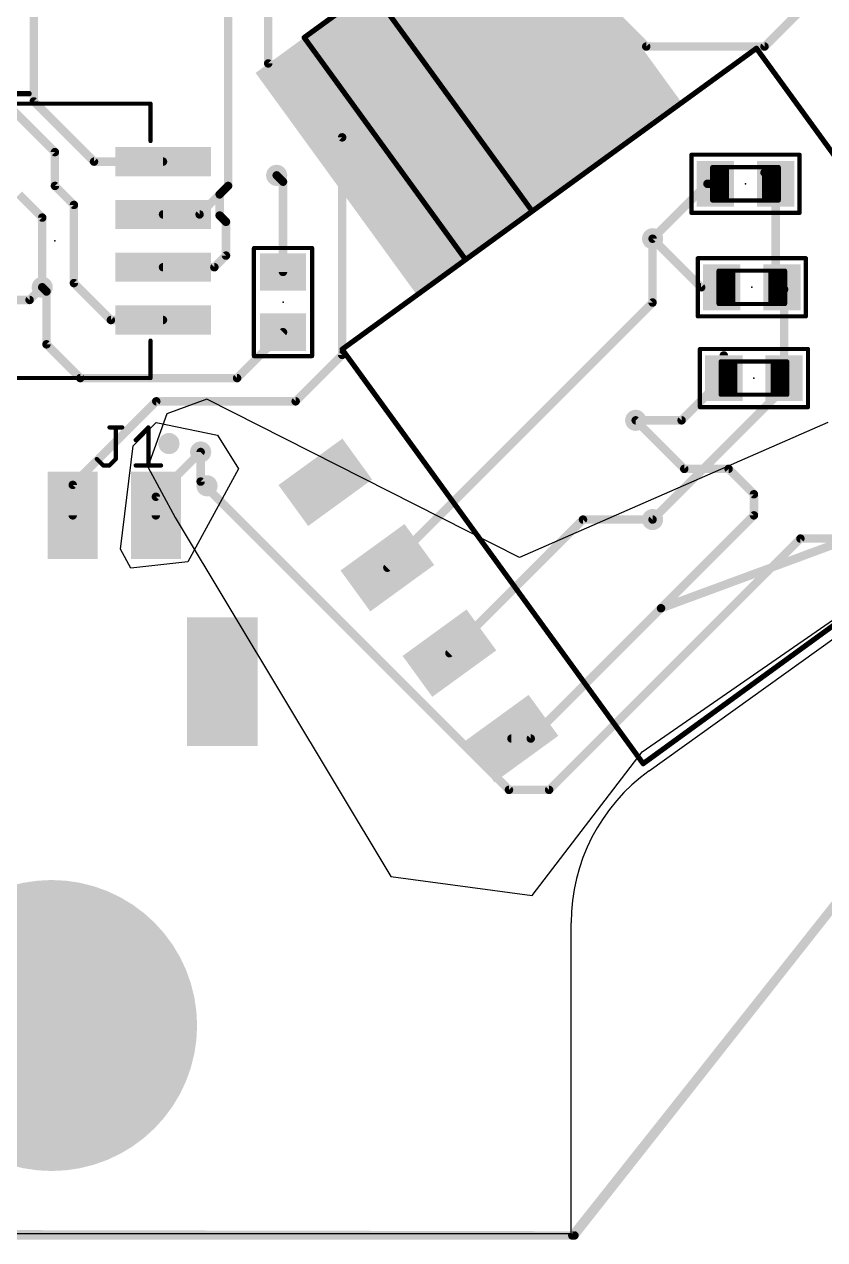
# Model space of a CAD drawing. Extents: x -0.2 to 82.8, y -0.2 to 76.
# Drawn here: x 40.67 to 59.92, y -0.15 to 29.08 of the extents above; entities that cross this region are included whole.
import ezdxf

# ---------------------------------------------------------------- set-up
doc = ezdxf.new("R2010")
doc.units = 0
for name, color, linetype in [('1', 22, 'CONTINUOUS'), ('15', 22, 'CONTINUOUS'), ('16', 175, 'CONTINUOUS'), ('18', 82, 'CONTINUOUS'), ('2', 175, 'CONTINUOUS'), ('20', 7, 'CONTINUOUS'), ('21', 253, 'CONTINUOUS'), ('22', 253, 'CONTINUOUS'), ('23', 7, 'CONTINUOUS'), ('24', 7, 'CONTINUOUS'), ('25', 253, 'CONTINUOUS'), ('29', 253, 'CONTINUOUS'), ('30', 253, 'CONTINUOUS'), ('31', 253, 'CONTINUOUS'), ('32', 253, 'CONTINUOUS'), ('39', 22, 'CONTINUOUS'), ('52', 253, 'CONTINUOUS')]:
    doc.layers.add(name, color=color, linetype=linetype)

# ---------------------------------------------------------------- blocks, each defined once
blk = doc.blocks.new('RECT')
blk.add_solid([(-0.5, -0.5), (0.5, -0.5), (-0.5, 0.5), (0.5, 0.5)])
blk = doc.blocks.new('ROUNDV')
at = {"const_width": 0.5}
blk.add_lwpolyline([(0, -0.25, 1), (0, 0.25, 1), (0, -0.25)], format="xyb", dxfattribs=at)

msp = doc.modelspace()

# ---------------------------------------------------------------- linework, layer by layer
at = {"layer": '1'}
for p, q in [((43.2816, 18.9484), (43.8404, 19.5072)), ((43.8404, 19.5072), (45.3136, 19.2024)), ((45.3136, 19.2024), (45.8216, 18.3896)), ((42.9768, 16.4592), (43.2816, 18.9484)), ((45.8216, 18.3896), (44.6024, 16.1544)), ((43.2308, 16.002), (42.9768, 16.4592)), ((44.6024, 16.1544), (43.2308, 16.002))]:
    msp.add_line(p, q, dxfattribs=at)
at = {"layer": '1', "const_width": 0.2032}
for points in [[(40.894, 27.2288), (40.894, 35.5092)], [(45.5676, 25.1968), (45.5676, 32.3088)], [(46.5328, 32.1056), (46.5328, 28.1432)], [(48.3108, 26.3652), (46.5328, 28.1432)], [(42.3418, 25.781), (40.894, 27.2288)], [(41.402, 26.0096), (40.386, 27.0256)], [(48.3108, 21.1328), (48.3108, 26.3652)], [(41.402, 25.1968), (41.402, 26.0096)], [(44.002, 25.781), (42.3418, 25.781)], [(46.8884, 25.2984), (46.736, 25.4508)], [(41.8592, 24.7396), (41.402, 25.1968)], [(45.3644, 24.9936), (45.5676, 25.1968)], [(46.8884, 23.1278), (46.8884, 25.2984)], [(41.0972, 24.4348), (40.5384, 24.9936)], [(44.8818, 24.511), (45.3644, 24.9936)], [(45.3644, 24.4856), (45.3644, 24.9936)], [(41.8592, 22.86), (41.8592, 24.7396)], [(44.002, 24.511), (44.8818, 24.511)], [(45.5168, 24.3332), (45.3644, 24.4856)], [(41.0972, 22.7584), (41.0972, 24.4348)], [(45.5168, 23.5204), (45.5168, 24.3332)], [(55.7784, 22.392), (55.7784, 23.9268)], [(45.2374, 23.241), (45.5168, 23.5204)], [(44.002, 23.241), (45.2374, 23.241)], [(41.1988, 22.6568), (41.0972, 22.7584)], [(42.7482, 21.971), (41.8592, 22.86)], [(41.1988, 21.3868), (41.1988, 22.6568)], [(49.3987, 16.0123), (55.7784, 22.392)], [(44.002, 21.971), (42.7482, 21.971)], [(46.8884, 21.6778), (45.7846, 20.574)], [(42.0116, 20.574), (41.1988, 21.3868)], [(47.1932, 20.0152), (48.3108, 21.1328)], [(45.7846, 20.574), (42.0116, 20.574)], [(41.83, 18.0048), (43.8404, 20.0152)], [(43.8404, 20.0152), (47.1932, 20.0152)], [(56.5404, 18.3896), (55.372, 19.558)], [(43.83, 17.7188), (44.9072, 18.796)], [(57.6072, 18.3896), (56.5404, 18.3896)], [(58.2168, 17.78), (57.6072, 18.3896)], [(41.83, 17.272), (41.83, 18.0048)], [(63.5508, 17.8308), (55.9816, 15.0368)], [(58.2168, 17.272), (58.2168, 17.78)], [(43.83, 17.272), (43.83, 17.7188)], [(54.1047, 17.1704), (50.8917, 13.9574)], [(55.7784, 17.1704), (54.1047, 17.1704)], [(55.9816, 15.0368), (58.2168, 17.272)], [(52.8473, 11.9025), (55.9816, 15.0368)], [(52.3846, 11.9025), (52.8473, 11.9025)]]:
    msp.add_lwpolyline(points, dxfattribs=at)
at = {"layer": '1', "const_width": 0.1016}
for points in [[(46.5687, 28.1791, 1), (46.4969, 28.1073)], [(46.482, 28.1432, 1), (46.5836, 28.1432)], [(40.9299, 27.2647, 1), (40.8581, 27.1929)], [(40.8432, 27.2288, 1), (40.9448, 27.2288)], [(48.3616, 26.3652, 1), (48.26, 26.3652)], [(48.2749, 26.3293, 1), (48.3467, 26.4011)], [(41.4528, 26.0096, 1), (41.3512, 26.0096)], [(41.3661, 25.9737, 1), (41.4379, 26.0455)], [(42.3418, 25.8318, 1), (42.3418, 25.7302)], [(42.3059, 25.7451, 1), (42.3777, 25.8169)], [(44.002, 25.7302, 1), (44.002, 25.8318)], [(46.7719, 25.4867, 1), (46.7001, 25.4149)], [(41.4379, 25.2327, 1), (41.3661, 25.1609)], [(41.3512, 25.1968, 1), (41.4528, 25.1968)], [(45.5168, 25.1968, 1), (45.6184, 25.1968)], [(45.6035, 25.1609, 1), (45.5317, 25.2327)], [(46.9392, 25.2984, 1), (46.8376, 25.2984)], [(46.8525, 25.2625, 1), (46.9243, 25.3343)], [(45.4152, 24.9936, 1), (45.3136, 24.9936)], [(45.3285, 25.0295, 1), (45.4003, 24.9577)], [(45.4003, 24.9577, 1), (45.3285, 25.0295)], [(41.91, 24.7396, 1), (41.8084, 24.7396)], [(41.8233, 24.7037, 1), (41.8951, 24.7755)], [(44.002, 24.5618, 1), (44.002, 24.4602)], [(44.8459, 24.5469, 1), (44.9177, 24.4751)], [(44.8818, 24.4602, 1), (44.8818, 24.5618)], [(45.4003, 24.5215, 1), (45.3285, 24.4497)], [(41.148, 24.4348, 1), (41.0464, 24.4348)], [(41.0613, 24.3989, 1), (41.1331, 24.4707)], [(45.3136, 24.4856, 1), (45.4152, 24.4856)], [(45.5676, 24.3332, 1), (45.466, 24.3332)], [(45.4809, 24.2973, 1), (45.5527, 24.3691)], [(55.8292, 23.9268, 1), (55.7276, 23.9268)], [(45.466, 23.5204, 1), (45.5676, 23.5204)], [(45.5527, 23.4845, 1), (45.4809, 23.5563)], [(44.002, 23.2918, 1), (44.002, 23.1902)], [(45.2015, 23.2769, 1), (45.2733, 23.2051)], [(45.2374, 23.1902, 1), (45.2374, 23.2918)], [(46.8376, 23.1278, 1), (46.9392, 23.1278)], [(41.1331, 22.7943, 1), (41.0613, 22.7225)], [(41.0464, 22.7584, 1), (41.148, 22.7584)], [(41.8951, 22.8959, 1), (41.8233, 22.8241)], [(41.8084, 22.86, 1), (41.91, 22.86)], [(41.2496, 22.6568, 1), (41.148, 22.6568)], [(41.1629, 22.6209, 1), (41.2347, 22.6927)], [(55.7276, 22.392, 1), (55.8292, 22.392)], [(55.8143, 22.3561, 1), (55.7425, 22.4279)], [(42.7482, 22.0218, 1), (42.7482, 21.9202)], [(42.7123, 21.9351, 1), (42.7841, 22.0069)], [(44.002, 21.9202, 1), (44.002, 22.0218)], [(46.9243, 21.6419, 1), (46.8525, 21.7137)], [(41.2347, 21.4227, 1), (41.1629, 21.3509)], [(41.148, 21.3868, 1), (41.2496, 21.3868)], [(48.26, 21.1328, 1), (48.3616, 21.1328)], [(48.3467, 21.0969, 1), (48.2749, 21.1687)], [(42.0116, 20.6248, 1), (42.0116, 20.5232)], [(41.9757, 20.5381, 1), (42.0475, 20.6099)], [(45.7487, 20.6099, 1), (45.8205, 20.5381)], [(45.7846, 20.5232, 1), (45.7846, 20.6248)], [(43.8404, 20.066, 1), (43.8404, 19.9644)], [(43.8763, 19.9793, 1), (43.8045, 20.0511)], [(47.1573, 20.0511, 1), (47.2291, 19.9793)], [(47.1932, 19.9644, 1), (47.1932, 20.066)], [(55.4079, 19.5939, 1), (55.3361, 19.5221)], [(44.9431, 18.7601, 1), (44.8713, 18.8319)], [(56.5404, 18.4404, 1), (56.5404, 18.3388)], [(56.5045, 18.3537, 1), (56.5763, 18.4255)], [(57.6431, 18.4255, 1), (57.5713, 18.3537)], [(57.6072, 18.3388, 1), (57.6072, 18.4404)], [(41.8808, 18.0048, 1), (41.7792, 18.0048)], [(41.7941, 18.0407, 1), (41.8659, 17.9689)], [(58.2676, 17.78, 1), (58.166, 17.78)], [(58.1809, 17.7441, 1), (58.2527, 17.8159)], [(43.8808, 17.7188, 1), (43.7792, 17.7188)], [(43.7941, 17.7547, 1), (43.8659, 17.6829)], [(41.7792, 17.272, 1), (41.8808, 17.272)], [(43.7792, 17.272, 1), (43.8808, 17.272)], [(54.1047, 17.2212, 1), (54.1047, 17.1196)], [(54.1406, 17.1345, 1), (54.0687, 17.2063)], [(55.7784, 17.1196, 1), (55.7784, 17.2212)], [(58.166, 17.272, 1), (58.2676, 17.272)], [(58.2527, 17.2361, 1), (58.1809, 17.3079)], [(49.3628, 16.0482, 1), (49.4346, 15.9764)], [(55.964, 15.0845, 1), (55.9992, 14.9891)], [(55.9457, 15.0727, 1), (56.0175, 15.0009)], [(56.0175, 15.0009, 1), (55.9457, 15.0727)], [(50.8557, 13.9933, 1), (50.9276, 13.9215)], [(52.3846, 11.9533, 1), (52.3846, 11.8517)], [(52.8114, 11.9384, 1), (52.8832, 11.8666)], [(52.8473, 11.8517, 1), (52.8473, 11.9533)]]:
    msp.add_lwpolyline(points, format="xyb", dxfattribs=at)
at = {"layer": '15', "const_width": 0.2032}
for points in [[(71.9328, 22.7584), (53.848, -0.0508)], [(53.848, -0.0508), (28.8544, 0)]]:
    msp.add_lwpolyline(points, dxfattribs=at)
at = {"layer": '15', "const_width": 0.1016}
for points in [[(53.8082, -0.0192, 1), (53.8878, -0.0824)], [(53.8479, -0.1016, 1), (53.8481, 0)]]:
    msp.add_lwpolyline(points, format="xyb", dxfattribs=at)
at = {"layer": '16'}
for p, q in [((55.5244, 11.5824), (71.8312, 22.86)), ((45.0596, 20.066), (44.0944, 19.7104)), ((52.578, 16.256), (45.0596, 20.066)), ((44.0944, 19.7104), (43.6372, 18.4404)), ((59.9948, 19.5072), (52.578, 16.256)), ((43.6372, 18.4404), (44.2976, 17.2212)), ((44.2976, 17.2212), (49.4792, 8.5852)), ((52.8828, 8.128), (55.5244, 11.5824)), ((49.4792, 8.5852), (52.8828, 8.128))]:
    msp.add_line(p, q, dxfattribs=at)
at = {"layer": '16', "const_width": 0.2032}
for points in [[(55.626, 28.5496), (53.7464, 30.4292)], [(59.7408, 29.8196), (58.4708, 28.5496)], [(58.4708, 28.5496), (55.626, 28.5496)], [(58.7386, 25.2476), (58.4708, 25.5154)], [(57.0992, 25.2476), (55.7784, 23.9268)], [(57.2886, 25.2476), (57.0992, 25.2476)], [(58.7386, 25.2476), (58.7386, 22.9108)], [(56.9468, 22.7584), (55.7784, 23.9268)], [(40.7924, 22.4536), (41.0972, 22.7584)], [(57.441, 22.7584), (56.9468, 22.7584)], [(58.7386, 22.9108), (58.891, 22.7584)], [(58.9418, 22.7076), (58.891, 22.7584)], [(58.9418, 20.574), (58.9418, 22.7076)], [(39.9796, 22.4536), (40.7924, 22.4536)], [(57.4918, 20.574), (57.4918, 21.119)], [(56.4758, 19.558), (57.4918, 20.574)], [(58.9418, 20.574), (58.9418, 20.3338)], [(58.9418, 20.3338), (55.7784, 17.1704)], [(55.372, 19.558), (56.4758, 19.558)], [(44.9072, 18.796), (44.9072, 18.0848)], [(44.9072, 18.0848), (52.324, 10.668)], [(53.2892, 10.668), (59.3344, 16.7132)], [(59.3344, 16.7132), (61.468, 16.7132)], [(52.324, 10.668), (53.2892, 10.668)]]:
    msp.add_lwpolyline(points, dxfattribs=at)
at = {"layer": '16', "const_width": 0.1016}
for points in [[(55.626, 28.6004, 1), (55.626, 28.4988)], [(55.5901, 28.5137, 1), (55.6619, 28.5855)], [(58.4349, 28.5855, 1), (58.5067, 28.5137)], [(58.4708, 28.4988, 1), (58.4708, 28.6004)], [(58.5067, 25.5513, 1), (58.4349, 25.4795)], [(57.0992, 25.2984, 1), (57.0992, 25.1968)], [(57.1351, 25.2117, 1), (57.0633, 25.2835)], [(57.2886, 25.1968, 1), (57.2886, 25.2984)], [(58.7894, 25.2476, 1), (58.6878, 25.2476)], [(58.7027, 25.2117, 1), (58.7745, 25.2835)], [(55.8143, 23.9627, 1), (55.7425, 23.8909)], [(55.7425, 23.9627, 1), (55.8143, 23.8909)], [(41.1331, 22.7225, 1), (41.0613, 22.7943)], [(56.9468, 22.8092, 1), (56.9468, 22.7076)], [(56.9109, 22.7225, 1), (56.9827, 22.7943)], [(57.441, 22.7076, 1), (57.441, 22.8092)], [(58.7745, 22.9467, 1), (58.7027, 22.8749)], [(58.6878, 22.9108, 1), (58.7894, 22.9108)], [(58.9269, 22.7943, 1), (58.8551, 22.7225)], [(58.8551, 22.7225, 1), (58.9269, 22.7943)], [(58.9926, 22.7076, 1), (58.891, 22.7076)], [(40.7565, 22.4895, 1), (40.8283, 22.4177)], [(40.7924, 22.4028, 1), (40.7924, 22.5044)], [(58.9059, 22.6717, 1), (58.9777, 22.7435)], [(57.5426, 21.119, 1), (57.441, 21.119)], [(57.441, 20.574, 1), (57.5426, 20.574)], [(57.5277, 20.5381, 1), (57.4559, 20.6099)], [(58.9926, 20.574, 1), (58.891, 20.574)], [(58.891, 20.574, 1), (58.9926, 20.574)], [(58.891, 20.3338, 1), (58.9926, 20.3338)], [(58.9777, 20.2979, 1), (58.9059, 20.3697)], [(55.372, 19.6088, 1), (55.372, 19.5072)], [(56.4399, 19.5939, 1), (56.5117, 19.5221)], [(56.4758, 19.5072, 1), (56.4758, 19.6088)], [(44.958, 18.796, 1), (44.8564, 18.796)], [(44.9431, 18.1207, 1), (44.8713, 18.0489)], [(44.8564, 18.0848, 1), (44.958, 18.0848)], [(55.7425, 17.2063, 1), (55.8143, 17.1345)], [(59.3344, 16.764, 1), (59.3344, 16.6624)], [(59.3703, 16.6773, 1), (59.2985, 16.7491)], [(52.324, 10.7188, 1), (52.324, 10.6172)], [(52.2881, 10.6321, 1), (52.3599, 10.7039)], [(53.2533, 10.7039, 1), (53.3251, 10.6321)], [(53.2892, 10.6172, 1), (53.2892, 10.7188)]]:
    msp.add_lwpolyline(points, format="xyb", dxfattribs=at)
at = {"layer": '2', "const_width": 0.2032}
for points in [[(53.8988, -0.0508), (71.8312, 22.7076)], [(28.8036, -0.0508), (53.8988, -0.0508)]]:
    msp.add_lwpolyline(points, dxfattribs=at)
at = {"layer": '2', "const_width": 0.1016}
for points in [[(53.8589, -0.0194, 1), (53.9387, -0.0822)], [(53.8988, -0.1016, 1), (53.8988, 0)]]:
    msp.add_lwpolyline(points, format="xyb", dxfattribs=at)
at = {"layer": '20'}
for p, q in [((55.7, 11.13), (71.97, 22.8)), ((53.82, 0), (53.82, 7.47)), ((28.82, 0), (53.82, 0))]:
    msp.add_line(p, q, dxfattribs=at)
at = {"layer": '20', "const_width": 0.127}
for points in [[(47.3986, 28.7659), (49.0014, 29.9304)], [(49.0014, 29.9304), (52.8832, 24.5877)], [(51.2804, 23.4232), (47.3986, 28.7659)], [(52.8832, 24.5877), (51.2804, 23.4232)]]:
    msp.add_lwpolyline(points, dxfattribs=at)
at = {"layer": '20'}
for points, const_width in [([(47.4243, 28.7846, 1), (47.3729, 28.7473)], 0.0635), ([(47.38, 28.7916, 1), (47.4173, 28.7402)], 0.0635), ([(52.8575, 24.569, 1), (52.9089, 24.6063)], 0.0635), ([(52.9018, 24.562, 1), (52.8645, 24.6134)], 0.0635), ([(51.2617, 23.4489, 1), (51.299, 23.3975)], 0.0635), ([(51.2547, 23.4045, 1), (51.306, 23.4418)], 0.0635), ([(41.322, 3.25, 1), (41.322, 6.75, 1), (41.322, 3.25)], 3.5)]:
    msp.add_lwpolyline(points, format="xyb", dxfattribs=dict(at, const_width=const_width))
msp.add_arc((58.3227, 7.47), 4.5027, 125.6244, 180, dxfattribs=at)
at = {"layer": '21'}
for points, const_width in [([(48.311, 21.2658), (58.2773, 28.5067)], 0.127), ([(58.2773, 28.5067), (65.5182, 18.5405)], 0.127), ([(39.102, 27.176), (43.702, 27.176)], 0.1), ([(43.702, 27.176), (43.702, 26.276)], 0.1), ([(46.1884, 21.1028), (46.1884, 23.7028)], 0.1), ([(46.1884, 23.7028), (47.5884, 23.7028)], 0.1), ([(47.5884, 23.7028), (47.5884, 21.1028)], 0.1), ([(43.702, 21.476), (43.702, 20.576)], 0.1), ([(47.5884, 21.1028), (46.1884, 21.1028)], 0.1), ([(55.5519, 11.2995), (48.311, 21.2658)], 0.127), ([(43.702, 20.576), (39.102, 20.576)], 0.1), ([(65.5182, 18.5405), (55.5519, 11.2995)], 0.127)]:
    msp.add_lwpolyline(points, dxfattribs=dict(at, const_width=const_width))
for points, const_width in [([(58.303, 28.5254, 1), (58.2516, 28.4881)], 0.0635), ([(58.296, 28.4811, 1), (58.2586, 28.5324)], 0.0635), ([(43.727, 27.176, 1), (43.677, 27.176)], 0.05), ([(43.702, 27.151, 1), (43.702, 27.201)], 0.05), ([(43.677, 26.276, 1), (43.727, 26.276)], 0.05), ([(46.2134, 23.7028, 1), (46.1634, 23.7028)], 0.05), ([(46.1884, 23.7278, 1), (46.1884, 23.6778)], 0.05), ([(47.6134, 23.7028, 1), (47.5634, 23.7028)], 0.05), ([(47.5884, 23.6778, 1), (47.5884, 23.7278)], 0.05), ([(43.727, 21.476, 1), (43.677, 21.476)], 0.05), ([(46.1884, 21.1278, 1), (46.1884, 21.0778)], 0.05), ([(46.1634, 21.1028, 1), (46.2134, 21.1028)], 0.05), ([(47.5634, 21.1028, 1), (47.6134, 21.1028)], 0.05), ([(47.5884, 21.0778, 1), (47.5884, 21.1278)], 0.05), ([(48.3367, 21.2845, 1), (48.2853, 21.2472)], 0.0635), ([(48.2924, 21.2915, 1), (48.3297, 21.2401)], 0.0635), ([(43.677, 20.576, 1), (43.727, 20.576)], 0.05), ([(43.702, 20.551, 1), (43.702, 20.601)], 0.05), ([(55.5333, 11.3252, 1), (55.5706, 11.2739)], 0.0635), ([(55.5263, 11.2809, 1), (55.5776, 11.3182)], 0.0635)]:
    msp.add_lwpolyline(points, format="xyb", dxfattribs=dict(at, const_width=const_width))
at = {"layer": '22', "const_width": 0.1}
for points in [[(59.3136, 25.9476), (56.7136, 25.9476)], [(56.7136, 25.9476), (56.7136, 24.5476)], [(59.3136, 24.5476), (59.3136, 25.9476)], [(56.7136, 24.5476), (59.3136, 24.5476)], [(59.466, 23.4584), (56.866, 23.4584)], [(56.866, 23.4584), (56.866, 22.0584)], [(59.466, 22.0584), (59.466, 23.4584)], [(56.866, 22.0584), (59.466, 22.0584)], [(59.5168, 21.274), (56.9168, 21.274)], [(56.9168, 21.274), (56.9168, 19.874)], [(59.5168, 19.874), (59.5168, 21.274)], [(56.9168, 19.874), (59.5168, 19.874)]]:
    msp.add_lwpolyline(points, dxfattribs=at)
at = {"layer": '22', "const_width": 0.05}
for points in [[(56.7136, 25.9726, 1), (56.7136, 25.9226)], [(56.7386, 25.9476, 1), (56.6886, 25.9476)], [(59.3386, 25.9476, 1), (59.2886, 25.9476)], [(59.3136, 25.9226, 1), (59.3136, 25.9726)], [(56.7136, 24.5726, 1), (56.7136, 24.5226)], [(56.6886, 24.5476, 1), (56.7386, 24.5476)], [(59.2886, 24.5476, 1), (59.3386, 24.5476)], [(59.3136, 24.5226, 1), (59.3136, 24.5726)], [(56.866, 23.4834, 1), (56.866, 23.4334)], [(56.891, 23.4584, 1), (56.841, 23.4584)], [(59.491, 23.4584, 1), (59.441, 23.4584)], [(59.466, 23.4334, 1), (59.466, 23.4834)], [(56.866, 22.0834, 1), (56.866, 22.0334)], [(56.841, 22.0584, 1), (56.891, 22.0584)], [(59.441, 22.0584, 1), (59.491, 22.0584)], [(59.466, 22.0334, 1), (59.466, 22.0834)], [(56.9168, 21.299, 1), (56.9168, 21.249)], [(56.9418, 21.274, 1), (56.8918, 21.274)], [(59.5418, 21.274, 1), (59.4918, 21.274)], [(59.5168, 21.249, 1), (59.5168, 21.299)], [(56.9168, 19.899, 1), (56.9168, 19.849)], [(56.8918, 19.874, 1), (56.9418, 19.874)], [(59.4918, 19.874, 1), (59.5418, 19.874)], [(59.5168, 19.849, 1), (59.5168, 19.899)]]:
    msp.add_lwpolyline(points, format="xyb", dxfattribs=at)
at = {"layer": '23'}
for p in [(41.402, 23.876), (46.8884, 22.4028), (56.9146, 19.9031)]:
    msp.add_point(p, dxfattribs=at)
at = {"layer": '24'}
for p in [(58.0136, 25.2476), (58.166, 22.7584), (58.2168, 20.574)]:
    msp.add_point(p, dxfattribs=at)
at = {"layer": '25'}
for points, const_width in [([(40.1874, 27.4159), (40.7806, 27.4159)], 0.127), ([(42.7147, 19.388), (43.0197, 19.388)], 0.1016), ([(42.8672, 18.6253), (42.8672, 19.388)], 0.1016), ([(43.3451, 19.0829), (43.6502, 19.388)], 0.1016), ([(43.6502, 19.388), (43.6502, 18.4728)], 0.1016), ([(42.4096, 18.6253), (42.5621, 18.4728)], 0.1016), ([(42.5621, 18.4728), (42.7147, 18.4728)], 0.1016), ([(42.7147, 18.4728), (42.8672, 18.6253)], 0.1016), ([(43.3451, 18.4728), (43.9552, 18.4728)], 0.1016)]:
    msp.add_lwpolyline(points, dxfattribs=dict(at, const_width=const_width))
for points, const_width in [([(40.7806, 27.3842, 1), (40.7806, 27.4476)], 0.0635), ([(42.7147, 19.4134, 1), (42.7147, 19.3626)], 0.0508), ([(42.8926, 19.388, 1), (42.8418, 19.388)], 0.0508), ([(43.0197, 19.3626, 1), (43.0197, 19.4134)], 0.0508), ([(43.6756, 19.388, 1), (43.6248, 19.388)], 0.0508), ([(43.6681, 19.37, 1), (43.6322, 19.4059)], 0.0508), ([(43.3272, 19.1009, 1), (43.3631, 19.065)], 0.0508), ([(42.4276, 18.6433, 1), (42.3916, 18.6074)], 0.0508), ([(42.5621, 18.4982, 1), (42.5621, 18.4474)], 0.0508), ([(42.5442, 18.4548, 1), (42.5801, 18.4908)], 0.0508), ([(42.6967, 18.4908, 1), (42.7326, 18.4548)], 0.0508), ([(42.7147, 18.4474, 1), (42.7147, 18.4982)], 0.0508), ([(42.8418, 18.6253, 1), (42.8926, 18.6253)], 0.0508), ([(42.8852, 18.6074, 1), (42.8492, 18.6433)], 0.0508), ([(43.3451, 18.4982, 1), (43.3451, 18.4474)], 0.0508), ([(43.6248, 18.4728, 1), (43.6756, 18.4728)], 0.0508), ([(43.9552, 18.4474, 1), (43.9552, 18.4982)], 0.0508)]:
    msp.add_lwpolyline(points, format="xyb", dxfattribs=dict(at, const_width=const_width))
at = {"layer": '52', "const_width": 0.1}
for points in [[(57.5636, 25.6476), (57.2136, 25.6476)], [(57.2136, 25.6476), (57.2136, 24.8476)], [(57.5636, 25.5476), (57.2136, 25.5476)], [(57.5636, 25.4476), (57.2136, 25.4476)], [(58.7636, 25.6476), (57.2636, 25.6476)], [(57.2636, 25.6476), (57.2636, 24.8476)], [(57.5636, 24.8476), (57.5636, 25.6476)], [(58.8136, 25.6476), (58.4636, 25.6476)], [(58.4636, 25.6476), (58.4636, 24.8476)], [(58.8136, 25.5476), (58.4636, 25.5476)], [(58.8136, 25.4476), (58.4636, 25.4476)], [(58.7636, 24.8476), (58.7636, 25.6476)], [(58.8136, 24.8476), (58.8136, 25.6476)], [(57.5636, 25.3476), (57.2136, 25.3476)], [(57.5636, 25.2476), (57.2136, 25.2476)], [(57.5636, 25.1476), (57.2136, 25.1476)], [(58.8136, 25.3476), (58.4636, 25.3476)], [(58.8136, 25.2476), (58.4636, 25.2476)], [(58.8136, 25.1476), (58.4636, 25.1476)], [(57.5636, 25.0476), (57.2136, 25.0476)], [(57.5636, 24.9476), (57.2136, 24.9476)], [(57.2136, 24.8476), (57.5636, 24.8476)], [(57.5636, 24.8476), (57.2136, 24.8476)], [(57.2636, 24.8476), (58.7636, 24.8476)], [(58.8136, 25.0476), (58.4636, 25.0476)], [(58.8136, 24.9476), (58.4636, 24.9476)], [(58.4636, 24.8476), (58.8136, 24.8476)], [(58.8136, 24.8476), (58.4636, 24.8476)], [(57.716, 23.1584), (57.366, 23.1584)], [(57.366, 23.1584), (57.366, 22.3584)], [(57.716, 23.0584), (57.366, 23.0584)], [(58.916, 23.1584), (57.416, 23.1584)], [(57.416, 23.1584), (57.416, 22.3584)], [(57.716, 22.3584), (57.716, 23.1584)], [(58.966, 23.1584), (58.616, 23.1584)], [(58.616, 23.1584), (58.616, 22.3584)], [(58.966, 23.0584), (58.616, 23.0584)], [(58.916, 22.3584), (58.916, 23.1584)], [(58.966, 22.3584), (58.966, 23.1584)], [(57.716, 22.9584), (57.366, 22.9584)], [(57.716, 22.8584), (57.366, 22.8584)], [(57.716, 22.7584), (57.366, 22.7584)], [(58.966, 22.9584), (58.616, 22.9584)], [(58.966, 22.8584), (58.616, 22.8584)], [(58.966, 22.7584), (58.616, 22.7584)], [(57.716, 22.6584), (57.366, 22.6584)], [(57.716, 22.5584), (57.366, 22.5584)], [(58.966, 22.6584), (58.616, 22.6584)], [(58.966, 22.5584), (58.616, 22.5584)], [(57.716, 22.4584), (57.366, 22.4584)], [(57.366, 22.3584), (57.716, 22.3584)], [(57.716, 22.3584), (57.366, 22.3584)], [(57.416, 22.3584), (58.916, 22.3584)], [(58.966, 22.4584), (58.616, 22.4584)], [(58.616, 22.3584), (58.966, 22.3584)], [(58.966, 22.3584), (58.616, 22.3584)], [(57.7668, 20.974), (57.4168, 20.974)], [(57.4168, 20.974), (57.4168, 20.174)], [(57.7668, 20.874), (57.4168, 20.874)], [(57.7668, 20.774), (57.4168, 20.774)], [(58.9668, 20.974), (57.4668, 20.974)], [(57.4668, 20.974), (57.4668, 20.174)], [(57.7668, 20.174), (57.7668, 20.974)], [(59.0168, 20.974), (58.6668, 20.974)], [(58.6668, 20.974), (58.6668, 20.174)], [(59.0168, 20.874), (58.6668, 20.874)], [(59.0168, 20.774), (58.6668, 20.774)], [(58.9668, 20.174), (58.9668, 20.974)], [(59.0168, 20.174), (59.0168, 20.974)], [(57.7668, 20.674), (57.4168, 20.674)], [(57.7668, 20.574), (57.4168, 20.574)], [(57.7668, 20.474), (57.4168, 20.474)], [(59.0168, 20.674), (58.6668, 20.674)], [(59.0168, 20.574), (58.6668, 20.574)], [(59.0168, 20.474), (58.6668, 20.474)], [(57.7668, 20.374), (57.4168, 20.374)], [(57.7668, 20.274), (57.4168, 20.274)], [(57.4168, 20.174), (57.7668, 20.174)], [(57.7668, 20.174), (57.4168, 20.174)], [(57.4668, 20.174), (58.9668, 20.174)], [(59.0168, 20.374), (58.6668, 20.374)], [(59.0168, 20.274), (58.6668, 20.274)], [(58.6668, 20.174), (59.0168, 20.174)], [(59.0168, 20.174), (58.6668, 20.174)]]:
    msp.add_lwpolyline(points, dxfattribs=at)
at = {"layer": '52', "const_width": 0.05}
for points in [[(57.2136, 25.6726, 1), (57.2136, 25.6226)], [(57.2386, 25.6476, 1), (57.1886, 25.6476)], [(57.2136, 25.5726, 1), (57.2136, 25.5226)], [(57.2136, 25.4726, 1), (57.2136, 25.4226)], [(57.2636, 25.6726, 1), (57.2636, 25.6226)], [(57.2886, 25.6476, 1), (57.2386, 25.6476)], [(57.5886, 25.6476, 1), (57.5386, 25.6476)], [(57.5636, 25.6226, 1), (57.5636, 25.6726)], [(57.5636, 25.5226, 1), (57.5636, 25.5726)], [(57.5636, 25.4226, 1), (57.5636, 25.4726)], [(58.4636, 25.6726, 1), (58.4636, 25.6226)], [(58.4886, 25.6476, 1), (58.4386, 25.6476)], [(58.4636, 25.5726, 1), (58.4636, 25.5226)], [(58.4636, 25.4726, 1), (58.4636, 25.4226)], [(58.7886, 25.6476, 1), (58.7386, 25.6476)], [(58.7636, 25.6226, 1), (58.7636, 25.6726)], [(58.8386, 25.6476, 1), (58.7886, 25.6476)], [(58.8136, 25.6226, 1), (58.8136, 25.6726)], [(58.8136, 25.5226, 1), (58.8136, 25.5726)], [(58.8136, 25.4226, 1), (58.8136, 25.4726)], [(57.2136, 25.3726, 1), (57.2136, 25.3226)], [(57.2136, 25.2726, 1), (57.2136, 25.2226)], [(57.2136, 25.1726, 1), (57.2136, 25.1226)], [(57.5636, 25.3226, 1), (57.5636, 25.3726)], [(57.5636, 25.2226, 1), (57.5636, 25.2726)], [(57.5636, 25.1226, 1), (57.5636, 25.1726)], [(58.4636, 25.3726, 1), (58.4636, 25.3226)], [(58.4636, 25.2726, 1), (58.4636, 25.2226)], [(58.4636, 25.1726, 1), (58.4636, 25.1226)], [(58.8136, 25.3226, 1), (58.8136, 25.3726)], [(58.8136, 25.2226, 1), (58.8136, 25.2726)], [(58.8136, 25.1226, 1), (58.8136, 25.1726)], [(57.2136, 25.0726, 1), (57.2136, 25.0226)], [(57.2136, 24.9726, 1), (57.2136, 24.9226)], [(57.2136, 24.8726, 1), (57.2136, 24.8226)], [(57.2136, 24.8726, 1), (57.2136, 24.8226)], [(57.1886, 24.8476, 1), (57.2386, 24.8476)], [(57.2636, 24.8726, 1), (57.2636, 24.8226)], [(57.2386, 24.8476, 1), (57.2886, 24.8476)], [(57.5386, 24.8476, 1), (57.5886, 24.8476)], [(57.5636, 25.0226, 1), (57.5636, 25.0726)], [(57.5636, 24.9226, 1), (57.5636, 24.9726)], [(57.5636, 24.8226, 1), (57.5636, 24.8726)], [(57.5636, 24.8226, 1), (57.5636, 24.8726)], [(58.4636, 25.0726, 1), (58.4636, 25.0226)], [(58.4636, 24.9726, 1), (58.4636, 24.9226)], [(58.4636, 24.8726, 1), (58.4636, 24.8226)], [(58.4636, 24.8726, 1), (58.4636, 24.8226)], [(58.4386, 24.8476, 1), (58.4886, 24.8476)], [(58.7386, 24.8476, 1), (58.7886, 24.8476)], [(58.7636, 24.8226, 1), (58.7636, 24.8726)], [(58.7886, 24.8476, 1), (58.8386, 24.8476)], [(58.8136, 25.0226, 1), (58.8136, 25.0726)], [(58.8136, 24.9226, 1), (58.8136, 24.9726)], [(58.8136, 24.8226, 1), (58.8136, 24.8726)], [(58.8136, 24.8226, 1), (58.8136, 24.8726)], [(57.366, 23.1834, 1), (57.366, 23.1334)], [(57.391, 23.1584, 1), (57.341, 23.1584)], [(57.366, 23.0834, 1), (57.366, 23.0334)], [(57.416, 23.1834, 1), (57.416, 23.1334)], [(57.441, 23.1584, 1), (57.391, 23.1584)], [(57.741, 23.1584, 1), (57.691, 23.1584)], [(57.716, 23.1334, 1), (57.716, 23.1834)], [(57.716, 23.0334, 1), (57.716, 23.0834)], [(58.616, 23.1834, 1), (58.616, 23.1334)], [(58.641, 23.1584, 1), (58.591, 23.1584)], [(58.616, 23.0834, 1), (58.616, 23.0334)], [(58.941, 23.1584, 1), (58.891, 23.1584)], [(58.916, 23.1334, 1), (58.916, 23.1834)], [(58.991, 23.1584, 1), (58.941, 23.1584)], [(58.966, 23.1334, 1), (58.966, 23.1834)], [(58.966, 23.0334, 1), (58.966, 23.0834)], [(57.366, 22.9834, 1), (57.366, 22.9334)], [(57.366, 22.8834, 1), (57.366, 22.8334)], [(57.366, 22.7834, 1), (57.366, 22.7334)], [(57.716, 22.9334, 1), (57.716, 22.9834)], [(57.716, 22.8334, 1), (57.716, 22.8834)], [(57.716, 22.7334, 1), (57.716, 22.7834)], [(58.616, 22.9834, 1), (58.616, 22.9334)], [(58.616, 22.8834, 1), (58.616, 22.8334)], [(58.616, 22.7834, 1), (58.616, 22.7334)], [(58.966, 22.9334, 1), (58.966, 22.9834)], [(58.966, 22.8334, 1), (58.966, 22.8834)], [(58.966, 22.7334, 1), (58.966, 22.7834)], [(57.366, 22.6834, 1), (57.366, 22.6334)], [(57.366, 22.5834, 1), (57.366, 22.5334)], [(57.716, 22.6334, 1), (57.716, 22.6834)], [(57.716, 22.5334, 1), (57.716, 22.5834)], [(58.616, 22.6834, 1), (58.616, 22.6334)], [(58.616, 22.5834, 1), (58.616, 22.5334)], [(58.966, 22.6334, 1), (58.966, 22.6834)], [(58.966, 22.5334, 1), (58.966, 22.5834)], [(57.366, 22.4834, 1), (57.366, 22.4334)], [(57.366, 22.3834, 1), (57.366, 22.3334)], [(57.366, 22.3834, 1), (57.366, 22.3334)], [(57.341, 22.3584, 1), (57.391, 22.3584)], [(57.416, 22.3834, 1), (57.416, 22.3334)], [(57.391, 22.3584, 1), (57.441, 22.3584)], [(57.691, 22.3584, 1), (57.741, 22.3584)], [(57.716, 22.4334, 1), (57.716, 22.4834)], [(57.716, 22.3334, 1), (57.716, 22.3834)], [(57.716, 22.3334, 1), (57.716, 22.3834)], [(58.616, 22.4834, 1), (58.616, 22.4334)], [(58.616, 22.3834, 1), (58.616, 22.3334)], [(58.616, 22.3834, 1), (58.616, 22.3334)], [(58.591, 22.3584, 1), (58.641, 22.3584)], [(58.891, 22.3584, 1), (58.941, 22.3584)], [(58.916, 22.3334, 1), (58.916, 22.3834)], [(58.941, 22.3584, 1), (58.991, 22.3584)], [(58.966, 22.4334, 1), (58.966, 22.4834)], [(58.966, 22.3334, 1), (58.966, 22.3834)], [(58.966, 22.3334, 1), (58.966, 22.3834)], [(57.4168, 20.999, 1), (57.4168, 20.949)], [(57.4418, 20.974, 1), (57.3918, 20.974)], [(57.4168, 20.899, 1), (57.4168, 20.849)], [(57.4168, 20.799, 1), (57.4168, 20.749)], [(57.4668, 20.999, 1), (57.4668, 20.949)], [(57.4918, 20.974, 1), (57.4418, 20.974)], [(57.7918, 20.974, 1), (57.7418, 20.974)], [(57.7668, 20.949, 1), (57.7668, 20.999)], [(57.7668, 20.849, 1), (57.7668, 20.899)], [(57.7668, 20.749, 1), (57.7668, 20.799)], [(58.6668, 20.999, 1), (58.6668, 20.949)], [(58.6918, 20.974, 1), (58.6418, 20.974)], [(58.6668, 20.899, 1), (58.6668, 20.849)], [(58.6668, 20.799, 1), (58.6668, 20.749)], [(58.9918, 20.974, 1), (58.9418, 20.974)], [(58.9668, 20.949, 1), (58.9668, 20.999)], [(59.0418, 20.974, 1), (58.9918, 20.974)], [(59.0168, 20.949, 1), (59.0168, 20.999)], [(59.0168, 20.849, 1), (59.0168, 20.899)], [(59.0168, 20.749, 1), (59.0168, 20.799)], [(57.4168, 20.699, 1), (57.4168, 20.649)], [(57.4168, 20.599, 1), (57.4168, 20.549)], [(57.4168, 20.499, 1), (57.4168, 20.449)], [(57.7668, 20.649, 1), (57.7668, 20.699)], [(57.7668, 20.549, 1), (57.7668, 20.599)], [(57.7668, 20.449, 1), (57.7668, 20.499)], [(58.6668, 20.699, 1), (58.6668, 20.649)], [(58.6668, 20.599, 1), (58.6668, 20.549)], [(58.6668, 20.499, 1), (58.6668, 20.449)], [(59.0168, 20.649, 1), (59.0168, 20.699)], [(59.0168, 20.549, 1), (59.0168, 20.599)], [(59.0168, 20.449, 1), (59.0168, 20.499)], [(57.4168, 20.399, 1), (57.4168, 20.349)], [(57.4168, 20.299, 1), (57.4168, 20.249)], [(57.4168, 20.199, 1), (57.4168, 20.149)], [(57.4168, 20.199, 1), (57.4168, 20.149)], [(57.3918, 20.174, 1), (57.4418, 20.174)], [(57.4668, 20.199, 1), (57.4668, 20.149)], [(57.4418, 20.174, 1), (57.4918, 20.174)], [(57.7418, 20.174, 1), (57.7918, 20.174)], [(57.7668, 20.349, 1), (57.7668, 20.399)], [(57.7668, 20.249, 1), (57.7668, 20.299)], [(57.7668, 20.149, 1), (57.7668, 20.199)], [(57.7668, 20.149, 1), (57.7668, 20.199)], [(58.6668, 20.399, 1), (58.6668, 20.349)], [(58.6668, 20.299, 1), (58.6668, 20.249)], [(58.6668, 20.199, 1), (58.6668, 20.149)], [(58.6668, 20.199, 1), (58.6668, 20.149)], [(58.6418, 20.174, 1), (58.6918, 20.174)], [(58.9418, 20.174, 1), (58.9918, 20.174)], [(58.9668, 20.149, 1), (58.9668, 20.199)], [(58.9918, 20.174, 1), (59.0418, 20.174)], [(59.0168, 20.349, 1), (59.0168, 20.399)], [(59.0168, 20.249, 1), (59.0168, 20.299)], [(59.0168, 20.149, 1), (59.0168, 20.199)], [(59.0168, 20.149, 1), (59.0168, 20.199)]]:
    msp.add_lwpolyline(points, format="xyb", dxfattribs=at)

# ---------------------------------------------------------------- block references
at = {"layer": '1'}
for p, xscale, yscale, rotation in [((44.002, 25.781), 2.2, 0.6, 180), ((44.002, 24.511), 2.2, 0.6, 180), ((44.002, 23.241), 2.2, 0.6, 180), ((44.002, 21.971), 2.2, 0.6, 180), ((47.9057, 18.0672), 1.8, 1.115, 36), ((41.83, 17.272), 1.1, 2, 180), ((43.83, 17.272), 1.1, 2, 180), ((49.3987, 16.0123), 1.8, 1.115, 36), ((50.8917, 13.9574), 1.8, 1.115, 36), ((45.43, 13.272), 1.6, 3, 180), ((52.3846, 11.9025), 1.8, 1.115, 36)]:
    msp.add_blockref('RECT', p, dxfattribs=dict(at, xscale=xscale, yscale=yscale, rotation=rotation))
at = {"layer": '1', "xscale": 0.8, "rotation": 270}
for p in [(46.8884, 23.1278), (46.8884, 21.6778)]:
    msp.add_blockref('RECT', p, dxfattribs=at)
at = {"layer": '16', "xscale": 0.8, "rotation": 180}
for p in [(57.2886, 25.2476), (58.7386, 25.2476), (57.441, 22.7584), (58.891, 22.7584), (57.4918, 20.574), (58.9418, 20.574)]:
    msp.add_blockref('RECT', p, dxfattribs=at)
at = {"layer": '18', "xscale": 0.508, "yscale": 0.508}
for p in [(46.736, 25.4508), (46.736, 25.4508), (46.736, 25.4508), (46.736, 25.4508), (55.7784, 23.9268), (55.7784, 23.9268), (55.7784, 23.9268), (55.7784, 23.9268), (41.0972, 22.7584), (41.0972, 22.7584), (41.0972, 22.7584), (41.0972, 22.7584), (55.372, 19.558), (55.372, 19.558), (55.372, 19.558), (55.372, 19.558), (44.1452, 18.9992), (44.1452, 18.9992), (44.1452, 18.9992), (44.1452, 18.9992), (44.9072, 18.796), (44.9072, 18.796), (44.9072, 18.796), (44.9072, 18.796), (45.0596, 17.9832), (45.0596, 17.9832), (45.0596, 17.9832), (45.0596, 17.9832), (55.7784, 17.1704), (55.7784, 17.1704), (55.7784, 17.1704), (55.7784, 17.1704)]:
    msp.add_blockref('ROUNDV', p, dxfattribs=at)
at = {"layer": '29'}
for p, xscale, yscale, rotation in [((44.002, 25.781), 2.3016, 0.7016, 180), ((44.002, 24.511), 2.3016, 0.7016, 180), ((44.002, 23.241), 2.3016, 0.7016, 180), ((46.8884, 23.1278), 0.9016, 1.1016, 270), ((44.002, 21.971), 2.3016, 0.7016, 180), ((46.8884, 21.6778), 0.9016, 1.1016, 270), ((47.9057, 18.0672), 1.9016, 1.2166, 36), ((41.83, 17.272), 1.2016, 2.1016, 180), ((43.83, 17.272), 1.2016, 2.1016, 180), ((49.3987, 16.0123), 1.9016, 1.2166, 36), ((50.8917, 13.9574), 1.9016, 1.2166, 36), ((45.43, 13.272), 1.7016, 3.1016, 180), ((52.3846, 11.9025), 1.9016, 1.2166, 36)]:
    msp.add_blockref('RECT', p, dxfattribs=dict(at, xscale=xscale, yscale=yscale, rotation=rotation))
at = {"layer": '30', "xscale": 0.9016, "yscale": 1.1016, "rotation": 180}
for p in [(57.2886, 25.2476), (58.7386, 25.2476), (57.441, 22.7584), (58.891, 22.7584), (57.4918, 20.574), (58.9418, 20.574)]:
    msp.add_blockref('RECT', p, dxfattribs=at)
at = {"layer": '31'}
for p, xscale, yscale, rotation in [((44.002, 25.781), 2.2, 0.6, 180), ((44.002, 24.511), 2.2, 0.6, 180), ((44.002, 23.241), 2.2, 0.6, 180), ((44.002, 21.971), 2.2, 0.6, 180), ((47.9057, 18.0672), 1.8, 1.115, 36), ((41.83, 17.272), 1.1, 2, 180), ((43.83, 17.272), 1.1, 2, 180), ((49.3987, 16.0123), 1.8, 1.115, 36), ((50.8917, 13.9574), 1.8, 1.115, 36), ((45.43, 13.272), 1.6, 3, 180), ((52.3846, 11.9025), 1.8, 1.115, 36)]:
    msp.add_blockref('RECT', p, dxfattribs=dict(at, xscale=xscale, yscale=yscale, rotation=rotation))
at = {"layer": '31', "xscale": 0.8, "rotation": 270}
for p in [(46.8884, 23.1278), (46.8884, 21.6778)]:
    msp.add_blockref('RECT', p, dxfattribs=at)
at = {"layer": '32', "xscale": 0.8, "rotation": 180}
for p in [(57.2886, 25.2476), (58.7386, 25.2476), (57.441, 22.7584), (58.891, 22.7584), (57.4918, 20.574), (58.9418, 20.574)]:
    msp.add_blockref('RECT', p, dxfattribs=at)
at = {"layer": '39', "xscale": 7.872, "yscale": 6.604, "rotation": 36}
msp.add_blockref('RECT', (51.3533, 27.5577), dxfattribs=at)

doc.saveas('drawing.dxf')
